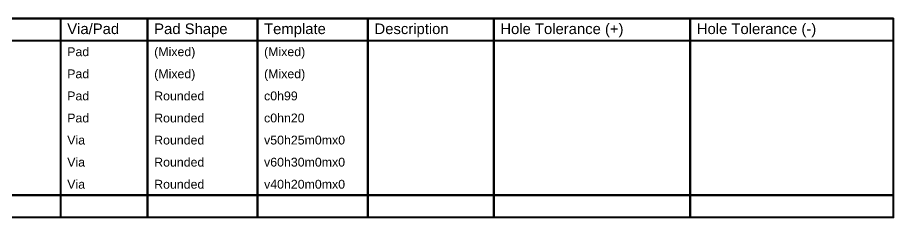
# Model space of a CAD drawing. Header units: inches. Extents: x -10 to 344, y -7 to 75.
# Drawn here: x 192.5 to 343.6, y 0 to 34.7 of the extents above; entities that cross this region are included whole.
import ezdxf

# ---------------------------------------------------------------- set-up
doc = ezdxf.new("R2010")
doc.units = ezdxf.units.IN
doc.layers.add('Drill Drawing', color=1, linetype='Continuous')
doc.styles.add('Arial', font='', dxfattribs={"height": 0.2})
doc.styles.get('Arial').set_extended_font_data('Arial')

msp = doc.modelspace()

# ---------------------------------------------------------------- linework, layer by layer
at = {"layer": 'Drill Drawing'}
for points in [[(73.16, 34.51, 0.381, 0.381, 0), (343.45, 34.51, 0.381, 0.381, 0)], [(199.9, 0.22, 0.381, 0.381, 0), (199.9, 34.51, 0.381, 0.381, 0)], [(214.88, 0.22, 0.381, 0.381, 0), (214.88, 34.51, 0.381, 0.381, 0)], [(233.83, 0.22, 0.381, 0.381, 0), (233.83, 34.51, 0.381, 0.381, 0)], [(252.87, 0.22, 0.381, 0.381, 0), (252.87, 34.51, 0.381, 0.381, 0)], [(274.56, 0.22, 0.381, 0.381, 0), (274.56, 34.51, 0.381, 0.381, 0)], [(308.43, 0.22, 0.381, 0.381, 0), (308.43, 34.51, 0.381, 0.381, 0)], [(343.45, 0.22, 0.381, 0.381, 0), (343.45, 34.51, 0.381, 0.381, 0)], [(73.16, 30.7, 0.381, 0.381, 0), (343.45, 30.7, 0.381, 0.381, 0)], [(73.16, 4.03, 0.381, 0.381, 0), (343.45, 4.03, 0.381, 0.381, 0)], [(73.16, 0.22, 0.381, 0.381, 0), (343.45, 0.22, 0.381, 0.381, 0)]]:
    msp.add_lwpolyline(points, format="xyseb", dxfattribs=at)
for points in [[(199.81, 34.51, 0.191, 0.191, 1), (200, 34.51, 0.191, 0.191, 1)], [(214.79, 34.51, 0.191, 0.191, 1), (214.98, 34.51, 0.191, 0.191, 1)], [(233.73, 34.51, 0.191, 0.191, 1), (233.92, 34.51, 0.191, 0.191, 1)], [(252.78, 34.51, 0.191, 0.191, 1), (252.97, 34.51, 0.191, 0.191, 1)], [(274.46, 34.51, 0.191, 0.191, 1), (274.65, 34.51, 0.191, 0.191, 1)], [(308.34, 34.51, 0.191, 0.191, 1), (308.53, 34.51, 0.191, 0.191, 1)], [(343.35, 34.51, 0.191, 0.191, 1), (343.54, 34.51, 0.191, 0.191, 1)], [(343.35, 34.51, 0.191, 0.191, 1), (343.54, 34.51, 0.191, 0.191, 1)], [(343.35, 30.7, 0.191, 0.191, 1), (343.54, 30.7, 0.191, 0.191, 1)], [(343.35, 4.03, 0.191, 0.191, 1), (343.54, 4.03, 0.191, 0.191, 1)], [(199.81, 0.22, 0.191, 0.191, 1), (200, 0.22, 0.191, 0.191, 1)], [(214.79, 0.22, 0.191, 0.191, 1), (214.98, 0.22, 0.191, 0.191, 1)], [(233.73, 0.22, 0.191, 0.191, 1), (233.92, 0.22, 0.191, 0.191, 1)], [(252.78, 0.22, 0.191, 0.191, 1), (252.97, 0.22, 0.191, 0.191, 1)], [(274.46, 0.22, 0.191, 0.191, 1), (274.65, 0.22, 0.191, 0.191, 1)], [(308.34, 0.22, 0.191, 0.191, 1), (308.53, 0.22, 0.191, 0.191, 1)], [(343.35, 0.22, 0.191, 0.191, 1), (343.54, 0.22, 0.191, 0.191, 1)], [(343.35, 0.22, 0.191, 0.191, 1), (343.54, 0.22, 0.191, 0.191, 1)]]:
    msp.add_lwpolyline(points, format="xyseb", close=True, dxfattribs=at)

# ---------------------------------------------------------------- texts
at = {"layer": 'Drill Drawing', "style": 'Arial'}
for s, height, p in [('Via/Pad', 1.829, (201.04, 31.84)), ('Pad Shape', 1.829, (216.03, 31.84)), ('Template', 1.829, (234.97, 31.84)), ('Description', 1.8288, (254.01, 31.84)), ('Hole Tolerance (+)', 1.8288, (275.7, 31.84)), ('Hole Tolerance (-)', 1.8288, (309.57, 31.84)), ('Pad', 1.524, (201.04, 28.03)), ('(Mixed)', 1.524, (216.03, 28.03)), ('(Mixed)', 1.524, (234.97, 28.03)), ('Pad', 1.524, (201.04, 24.22)), ('(Mixed)', 1.524, (216.03, 24.22)), ('(Mixed)', 1.524, (234.97, 24.22)), ('Pad', 1.524, (201.04, 20.41)), ('Rounded', 1.524, (216.03, 20.41)), ('c0h99', 1.524, (234.97, 20.41)), ('Pad', 1.524, (201.04, 16.6)), ('Rounded', 1.524, (216.03, 16.6)), ('c0hn20', 1.524, (234.97, 16.6)), ('Via', 1.524, (201.04, 12.79)), ('Rounded', 1.524, (216.03, 12.79)), ('v50h25m0mx0', 1.524, (234.97, 12.79)), ('Via', 1.524, (201.04, 8.98)), ('Rounded', 1.524, (216.03, 8.98)), ('v60h30m0mx0', 1.524, (234.97, 8.98)), ('Via', 1.524, (201.04, 5.17)), ('Rounded', 1.524, (216.03, 5.17)), ('v40h20m0mx0', 1.524, (234.97, 5.17))]:
    msp.add_text(s, height=height, dxfattribs=at).set_placement(p)

doc.saveas('drawing.dxf')
